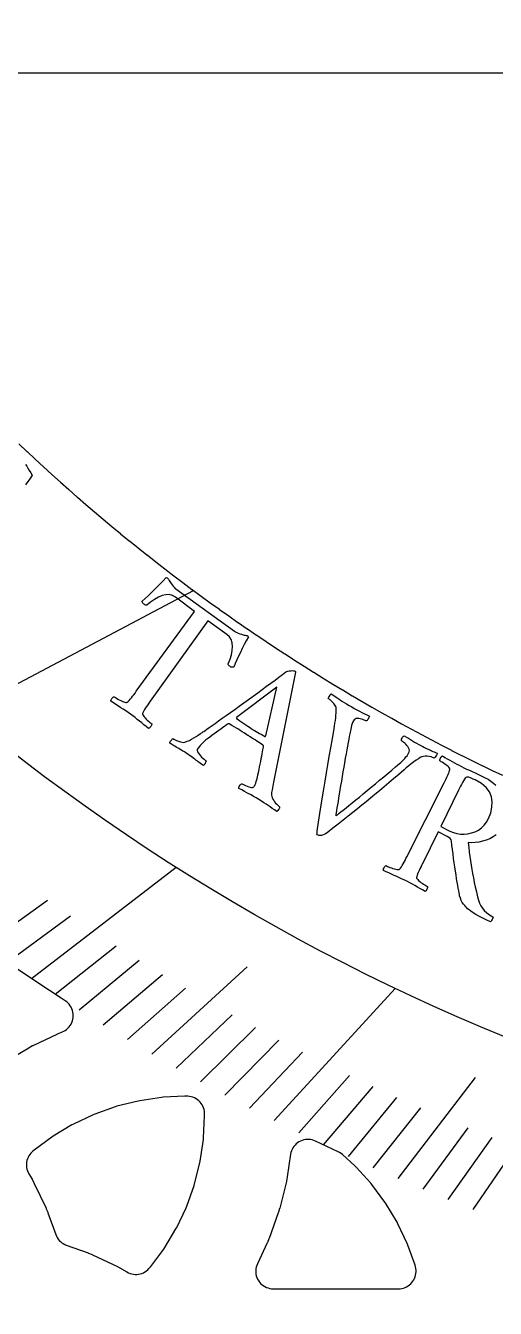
# Model space of a CAD drawing. Header units: millimetres. Extents: x -45 to 45, y -45 to 45.
# Drawn here: x -18.03 to -11.34, y -18.5 to -0.22 of the extents above; entities that cross this region are included whole.
import ezdxf

# ---------------------------------------------------------------- set-up
doc = ezdxf.new("R2010")
doc.units = ezdxf.units.MM
for name, color, linetype in [('CUT_INNER', 6, 'Continuous'), ('ENGRAVE', 7, 'Continuous'), ('ENGRAVE_FINE', 8, 'Continuous'), ('TEXT', 5, 'Continuous')]:
    doc.layers.add(name, color=color, linetype=linetype)

msp = doc.modelspace()

# ---------------------------------------------------------------- linework, layer by layer
at = {"layer": 'CUT_INNER'}
for points in [[(-3.9091, -0.9), (-21.9516, -0.9)], [(-18.1281, -6.1826), (-18.0121, -6.2925), (-18.0109, -6.2935), (-17.8942, -6.4026), (-17.8931, -6.4037), (-17.7757, -6.5121), (-17.7746, -6.5131), (-17.6565, -6.6208), (-17.6554, -6.6218), (-17.5366, -6.7287), (-17.5355, -6.7298), (-17.4161, -6.836), (-17.415, -6.837), (-17.2949, -6.9425), (-17.2938, -6.9435), (-17.1731, -7.0482), (-17.172, -7.0492), (-17.0507, -7.1532), (-17.0495, -7.1542), (-16.9275, -7.2575), (-16.9264, -7.2584), (-16.8038, -7.3609), (-16.8026, -7.3619), (-16.6794, -7.4637), (-16.6782, -7.4646), (-16.5544, -7.5656), (-16.5532, -7.5666), (-16.4288, -7.6668), (-16.4276, -7.6678), (-16.3025, -7.7672), (-16.3013, -7.7682), (-16.1756, -7.8669), (-16.1744, -7.8678), (-16.0482, -7.9657), (-16.0469, -7.9667), (-15.9201, -8.0638), (-15.9189, -8.0647), (-15.7914, -8.1611), (-15.7902, -8.162), (-15.6621, -8.2576), (-15.6609, -8.2585), (-15.5323, -8.3533), (-15.531, -8.3542), (-15.4018, -8.4482), (-15.4006, -8.4491), (-15.2708, -8.5423), (-15.2695, -8.5432), (-15.1392, -8.6356), (-15.1379, -8.6365), (-15.007, -8.7281), (-15.0057, -8.729), (-14.8743, -8.8198), (-14.873, -8.8206), (-14.741, -8.9106), (-14.7397, -8.9115), (-14.6071, -9.0007), (-14.6058, -9.0015), (-14.4727, -9.0899), (-14.4714, -9.0907), (-14.3378, -9.1783), (-14.3365, -9.1791), (-14.2023, -9.2658), (-14.201, -9.2667), (-14.0662, -9.3526), (-14.065, -9.3534), (-13.9297, -9.4385), (-13.9284, -9.4393), (-13.7926, -9.5235), (-13.7913, -9.5243), (-13.655, -9.6077), (-13.6537, -9.6085), (-13.5169, -9.6911), (-13.5156, -9.6919), (-13.3783, -9.7736), (-13.377, -9.7744), (-13.2392, -9.8553), (-13.2378, -9.856), (-13.0995, -9.9361), (-13.0982, -9.9368), (-12.9594, -10.016), (-12.9581, -10.0168), (-12.8188, -10.0951), (-12.8175, -10.0958), (-12.6777, -10.1733), (-12.6764, -10.1741), (-12.5362, -10.2507), (-12.5348, -10.2514), (-12.3942, -10.3272), (-12.3928, -10.3279), (-12.2516, -10.4028), (-12.2503, -10.4035), (-12.1087, -10.4775), (-12.1073, -10.4782), (-11.9653, -10.5514), (-11.9639, -10.5521), (-11.8214, -10.6243), (-11.82, -10.625), (-11.6771, -10.6964), (-11.6757, -10.6971), (-11.5323, -10.7676), (-11.531, -10.7683), (-11.3871, -10.838), (-11.3858, -10.8386), (-11.2415, -10.9074)], [(-18.3213, -14.9906), (-17.9857, -14.7894), (-17.9803, -14.7864), (-17.9312, -14.7602), (-17.9257, -14.7574), (-17.572, -14.5901), (-17.5664, -14.5876), (-17.5149, -14.5663), (-17.5118, -14.5651), (-17.489, -14.5549), (-17.4673, -14.5426), (-17.4469, -14.5281), (-17.4281, -14.5116), (-17.411, -14.4934), (-17.3958, -14.4735), (-17.3827, -14.4523), (-17.3718, -14.4298), (-17.3631, -14.4064), (-17.3569, -14.3822), (-17.3531, -14.3575), (-17.3518, -14.3325), (-17.353, -14.3076), (-17.3566, -14.2829), (-17.3627, -14.2586), (-17.3712, -14.2351), (-17.382, -14.2126), (-17.395, -14.1913), (-17.4101, -14.1713), (-17.4271, -14.153), (-17.4458, -14.1364), (-17.4661, -14.1219), (-17.5266, -14.0827), (-17.6916, -13.9747), (-17.8559, -13.8656), (-18.0196, -13.7556), (-18.1825, -13.6445)]]:
    msp.add_lwpolyline(points, dxfattribs=at)
for points in [[(-17.5935, -17.4743), (-17.5819, -17.496), (-17.5683, -17.5164), (-17.5527, -17.5353), (-17.5353, -17.5527), (-17.5164, -17.5683), (-17.496, -17.5819), (-17.4743, -17.5935), (-17.4517, -17.6028), (-17.1408, -17.7141), (-17.1351, -17.7163), (-17.0836, -17.7376), (-17.078, -17.7401), (-16.7243, -17.9074), (-16.7188, -17.9102), (-16.6697, -17.9364), (-16.6643, -17.9394), (-16.5882, -17.9851), (-16.5666, -17.9966), (-16.5439, -18.006), (-16.5204, -18.0131), (-16.4964, -18.0179), (-16.4719, -18.0203), (-16.4474, -18.0203), (-16.423, -18.0179), (-16.3989, -18.0131), (-16.3755, -18.006), (-16.3528, -17.9966), (-16.3312, -17.9851), (-16.3108, -17.9714), (-16.2918, -17.9559), (-16.2744, -17.9385), (-16.2651, -17.9282), (-16.2496, -17.9093), (-16.0643, -17.6595), (-16.0507, -17.6391), (-15.8908, -17.3724), (-15.8792, -17.3507), (-15.7463, -17.0696), (-15.7369, -17.0469), (-15.6321, -16.7541), (-15.625, -16.7306), (-15.5494, -16.429), (-15.5447, -16.4049), (-15.499, -16.0973), (-15.4966, -16.0729), (-15.4814, -15.7623), (-15.4814, -15.7377), (-15.4822, -15.7197), (-15.4847, -15.6953), (-15.4894, -15.6712), (-15.4966, -15.6477), (-15.506, -15.6251), (-15.5175, -15.6034), (-15.5311, -15.583), (-15.5467, -15.5641), (-15.5641, -15.5467), (-15.583, -15.5311), (-15.6034, -15.5175), (-15.6251, -15.506), (-15.6477, -15.4966), (-15.6712, -15.4894), (-15.6953, -15.4847), (-15.7197, -15.4822), (-15.7377, -15.4814), (-15.7623, -15.4814), (-16.0729, -15.4966), (-16.0973, -15.499), (-16.4049, -15.5447), (-16.429, -15.5494), (-16.7306, -15.625), (-16.7541, -15.6321), (-17.0469, -15.7369), (-17.0696, -15.7463), (-17.3507, -15.8792), (-17.3724, -15.8908), (-17.6391, -16.0507), (-17.6595, -16.0643), (-17.9093, -16.2496), (-17.9282, -16.2651), (-17.9385, -16.2744), (-17.9559, -16.2918), (-17.9714, -16.3108), (-17.9851, -16.3312), (-17.9966, -16.3528), (-18.006, -16.3755), (-18.0131, -16.3989), (-18.0179, -16.423), (-18.0203, -16.4474), (-18.0203, -16.4719), (-18.0179, -16.4964), (-18.0131, -16.5204), (-18.006, -16.5439), (-17.9966, -16.5666), (-17.9851, -16.5882), (-17.9394, -16.6643), (-17.9364, -16.6697), (-17.9102, -16.7188), (-17.9074, -16.7243), (-17.7401, -17.078), (-17.7376, -17.0836), (-17.7163, -17.1351), (-17.7141, -17.1408), (-17.6028, -17.4517)], [(-14.7397, -17.8914), (-14.7469, -17.9154), (-14.7517, -17.9401), (-14.7539, -17.9652), (-14.7537, -17.9903), (-14.7509, -18.0153), (-14.7456, -18.0399), (-14.7378, -18.0638), (-14.7277, -18.0869), (-14.7154, -18.1087), (-14.7008, -18.1293), (-14.6844, -18.1483), (-14.666, -18.1655), (-14.6461, -18.1808), (-14.6247, -18.194), (-14.6021, -18.205), (-14.5785, -18.2137), (-14.5541, -18.22), (-14.5293, -18.2237), (-14.5041, -18.225), (-12.7193, -18.225), (-12.6954, -18.2239), (-12.6718, -18.2204), (-12.6485, -18.2148), (-12.6259, -18.2069), (-12.6042, -18.1969), (-12.5835, -18.1849), (-12.5641, -18.1709), (-12.5461, -18.1552), (-12.5296, -18.1378), (-12.5149, -18.119), (-12.5021, -18.0988), (-12.4913, -18.0774), (-12.4825, -18.0552), (-12.476, -18.0322), (-12.4716, -18.0086), (-12.4695, -17.9848), (-12.4697, -17.9609), (-12.4722, -17.9371), (-12.477, -17.9137), (-12.484, -17.8908), (-12.5869, -17.6031), (-12.5963, -17.5804), (-12.7292, -17.2993), (-12.7408, -17.2776), (-12.9007, -17.0109), (-12.9143, -16.9905), (-13.0996, -16.7407), (-13.1151, -16.7218), (-13.324, -16.4913), (-13.3413, -16.474), (-13.5193, -16.3127), (-13.5384, -16.297), (-13.5591, -16.2833), (-13.581, -16.2716), (-13.7413, -16.1964), (-13.9018, -16.1199), (-13.9244, -16.1104), (-13.9479, -16.1032), (-13.972, -16.0984), (-13.9965, -16.0959), (-14.021, -16.0959), (-14.0455, -16.0982), (-14.0696, -16.103), (-14.0931, -16.11), (-14.1159, -16.1194), (-14.1376, -16.131), (-14.158, -16.1446), (-14.177, -16.1602), (-14.1944, -16.1775), (-14.21, -16.1965), (-14.2237, -16.2169), (-14.2353, -16.2386), (-14.2447, -16.2613), (-14.2518, -16.2848), (-14.2566, -16.3089), (-14.3042, -16.6295), (-14.3052, -16.6356), (-14.3161, -16.6902), (-14.3174, -16.6962), (-14.4125, -17.0758), (-14.4142, -17.0817), (-14.4303, -17.135), (-14.4323, -17.1408), (-14.5641, -17.5092), (-14.5663, -17.5149), (-14.5876, -17.5664), (-14.5901, -17.572), (-14.7301, -17.8681)]]:
    msp.add_lwpolyline(points, close=True, dxfattribs=at)
at = {"layer": 'ENGRAVE'}
for points in [[(-21.2577, -11.2481), (-15.6388, -8.2749)], [(-17.9491, -13.8032), (-15.8858, -12.2164)], [(-14.4926, -15.8291), (-12.7637, -13.9407)]]:
    msp.add_lwpolyline(points, dxfattribs=at)
for centre, radius in [((0, 0), 42.525), ((0, 12.859), 29.684)]:
    msp.add_circle(centre, radius, dxfattribs=at)
at = {"layer": 'ENGRAVE_FINE'}
for points in [[(-18.6245, -13.3358), (-17.7173, -12.6862)], [(-18.2876, -13.5721), (-17.3929, -12.9082)], [(-17.6091, -14.0289), (-16.7404, -13.3368)], [(-17.2678, -14.2494), (-16.4124, -13.5435)], [(-16.2358, -14.8798), (-14.878, -13.6354)], [(-16.925, -14.4647), (-16.0833, -13.7453)], [(-16.581, -14.6748), (-15.7532, -13.9421)], [(-15.8893, -15.0797), (-15.09, -14.321)], [(-15.5418, -15.2745), (-14.757, -14.5032)], [(-15.1931, -15.4643), (-14.4231, -14.6806)], [(-14.8433, -15.6492), (-14.0885, -14.8533)], [(-14.1409, -16.004), (-13.4169, -15.1847)], [(-13.7882, -16.1742), (-13.08, -15.3434)], [(-12.7252, -16.6556), (-11.6248, -15.2153)], [(-13.4347, -16.3394), (-12.7424, -15.4975)], [(-13.0803, -16.4999), (-12.4043, -15.647)], [(-12.3692, -16.8065), (-11.7261, -15.9326)], [(-12.0125, -16.9527), (-11.3862, -16.0688)], [(-11.6551, -17.0943), (-11.0457, -16.2005)]]:
    msp.add_lwpolyline(points, dxfattribs=at)
at = {"layer": 'TEXT'}
for points in [[(-18.0307, -6.4786), (-18.0151, -6.5041), (-17.9985, -6.5316), (-17.9798, -6.562), (-17.9589, -6.5952), (-17.9359, -6.6314), (-17.9669, -6.6765), (-17.9992, -6.7217), (-18.0326, -6.7671)], [(-11.3292, -11.7578), (-11.3744, -11.7868), (-11.4219, -11.8116), (-11.4718, -11.8321), (-11.5241, -11.8484), (-11.5769, -11.86), (-11.6284, -11.8667), (-11.6787, -11.8684), (-11.7277, -11.8652), (-11.7207, -11.9345), (-11.7131, -12.0013), (-11.7049, -12.0656), (-11.6961, -12.1273), (-11.6867, -12.1879), (-11.6764, -12.2486), (-11.6653, -12.3094), (-11.6533, -12.3704), (-11.6404, -12.4332), (-11.6265, -12.4992), (-11.6116, -12.5686), (-11.5957, -12.6413), (-11.5831, -12.6878), (-11.5673, -12.7303), (-11.5482, -12.7688), (-11.5258, -12.8033), (-11.4984, -12.8351), (-11.4644, -12.8657), (-11.4235, -12.8949), (-11.376, -12.9227), (-11.3745, -12.9309), (-11.376, -12.9405), (-11.3804, -12.9515), (-11.3878, -12.9638), (-11.396, -12.9755), (-11.4025, -12.9845), (-11.4073, -12.9906), (-11.4106, -12.994), (-11.4723, -12.966), (-11.5279, -12.9392), (-11.5776, -12.9136), (-11.6213, -12.8892), (-11.6589, -12.8664), (-11.6906, -12.8457), (-11.7163, -12.8271), (-11.736, -12.8106), (-11.7477, -12.7981), (-11.7614, -12.783), (-11.777, -12.7652), (-11.7945, -12.7448), (-11.8118, -12.7209), (-11.8268, -12.6929), (-11.8394, -12.6606), (-11.8495, -12.6242), (-11.8531, -12.6072), (-11.8576, -12.5838), (-11.8631, -12.5541), (-11.8696, -12.5181), (-11.8767, -12.4768), (-11.8842, -12.4315), (-11.8921, -12.382), (-11.9002, -12.3285), (-11.9087, -12.2719), (-11.9172, -12.2135), (-11.926, -12.1532), (-11.9348, -12.0911), (-11.9435, -12.0284), (-11.9516, -11.9664), (-11.9592, -11.9053), (-11.9663, -11.845), (-11.9721, -11.8257), (-11.9841, -11.8081), (-12.0024, -11.7921), (-12.027, -11.7777), (-12.1551, -11.7148), (-12.3835, -12.1766), (-12.3854, -12.1804), (-12.3873, -12.1842), (-12.3892, -12.188), (-12.3911, -12.1918), (-12.3929, -12.1956), (-12.3948, -12.1994), (-12.3967, -12.2032), (-12.3986, -12.207), (-12.4102, -12.2306), (-12.421, -12.2531), (-12.4312, -12.2747), (-12.4406, -12.2952), (-12.4488, -12.3145), (-12.4554, -12.3324), (-12.4603, -12.3491), (-12.4636, -12.3643), (-12.4621, -12.3727), (-12.4567, -12.3827), (-12.4472, -12.3943), (-12.4336, -12.4075), (-12.4175, -12.4212), (-12.4004, -12.4345), (-12.3822, -12.4472), (-12.363, -12.4595), (-12.3447, -12.4704), (-12.3295, -12.4793), (-12.3172, -12.4862), (-12.3079, -12.491), (-12.3074, -12.4987), (-12.3086, -12.508), (-12.3115, -12.5188), (-12.3162, -12.531), (-12.322, -12.5428), (-12.3283, -12.5519), (-12.3352, -12.5584), (-12.3426, -12.5623), (-12.3799, -12.5411), (-12.4164, -12.5204), (-12.4522, -12.5002), (-12.4872, -12.4805), (-12.5222, -12.4612), (-12.5579, -12.442), (-12.5942, -12.423), (-12.6313, -12.4043), (-12.6677, -12.3863), (-12.7046, -12.3687), (-12.742, -12.3513), (-12.78, -12.3341), (-12.8185, -12.317), (-12.8573, -12.2999), (-12.8965, -12.2827), (-12.9361, -12.2655), (-12.9374, -12.2572), (-12.9363, -12.2478), (-12.9328, -12.2373), (-12.9269, -12.2256), (-12.9199, -12.2145), (-12.913, -12.2057), (-12.9063, -12.1992), (-12.8998, -12.195), (-12.8904, -12.1995), (-12.8776, -12.2052), (-12.8613, -12.2121), (-12.8415, -12.2201), (-12.8201, -12.2282), (-12.7988, -12.2352), (-12.7775, -12.2412), (-12.7563, -12.2461), (-12.7373, -12.2493), (-12.7224, -12.2499), (-12.7116, -12.248), (-12.7051, -12.2435), (-12.6923, -12.2296), (-12.6795, -12.2129), (-12.6667, -12.1934), (-12.654, -12.1711), (-12.641, -12.1469), (-12.6278, -12.1217), (-12.6142, -12.0954), (-12.6003, -12.0681), (-12.0703, -11.0135), (-12.0565, -10.986), (-12.0433, -10.9593), (-12.0306, -10.9333), (-12.0185, -10.908), (-12.0078, -10.884), (-11.9993, -10.8618), (-11.9931, -10.8415), (-11.9891, -10.8229), (-11.9888, -10.8142), (-11.993, -10.8043), (-12.0017, -10.7933), (-12.015, -10.7812), (-12.0309, -10.7687), (-12.0472, -10.7565), (-12.0642, -10.7446), (-12.0816, -10.733), (-12.098, -10.7225), (-12.1117, -10.7139), (-12.1229, -10.7073), (-12.1314, -10.7026), (-12.1316, -10.695), (-12.13, -10.6858), (-12.1267, -10.6752), (-12.1217, -10.6631), (-12.1156, -10.6515), (-12.1091, -10.6424), (-12.1023, -10.636), (-12.0951, -10.6322), (-12.06, -10.6519), (-12.0255, -10.6715), (-11.9914, -10.6909), (-11.9578, -10.7103), (-11.9244, -10.7293), (-11.8909, -10.7477), (-11.8573, -10.7655), (-11.8235, -10.7827), (-11.7878, -10.8003), (-11.7504, -10.8183), (-11.7116, -10.8366), (-11.6712, -10.8551), (-11.6286, -10.8746), (-11.5833, -10.8958), (-11.5352, -10.9186), (-11.4844, -10.943), (-11.4844, -10.943), (-11.4448, -10.9642), (-11.4063, -10.9892), (-11.3687, -11.0179), (-11.3322, -11.0503)]]:
    msp.add_lwpolyline(points, dxfattribs=at)
for points in [[(-15.0555, -8.8541), (-15.0407, -8.8633), (-15.023, -8.8723), (-15.0023, -8.8812), (-14.9787, -8.89), (-14.955, -8.8979), (-14.9344, -8.9041), (-14.9167, -8.9087), (-14.902, -8.9117), (-14.891, -8.9132), (-14.8822, -8.915), (-14.8756, -8.9169), (-14.8712, -8.9191), (-14.8679, -8.9217), (-14.8648, -8.9252), (-14.8617, -8.9294), (-14.8588, -8.9344), (-14.8886, -8.9905), (-14.9173, -9.0461), (-14.945, -9.101), (-14.9717, -9.1554), (-14.9973, -9.2093), (-15.0218, -9.2625), (-15.0453, -9.3152), (-15.0677, -9.3674), (-15.0721, -9.368), (-15.0776, -9.3684), (-15.084, -9.3685), (-15.0916, -9.3683), (-15.0995, -9.3672), (-15.1072, -9.3645), (-15.1147, -9.3603), (-15.122, -9.3545), (-15.1328, -9.346), (-15.1404, -9.3376), (-15.1447, -9.3294), (-15.1457, -9.3212), (-15.1199, -9.2551), (-15.101, -9.1915), (-15.089, -9.1304), (-15.084, -9.0718), (-15.0878, -9.018), (-15.1023, -8.9715), (-15.1273, -8.9322), (-15.1631, -8.9), (-15.4373, -8.7063), (-16.2579, -9.8525), (-16.2756, -9.8775), (-16.2926, -9.9016), (-16.3088, -9.9251), (-16.3242, -9.9477), (-16.3381, -9.9694), (-16.3495, -9.9897), (-16.3584, -10.0088), (-16.3648, -10.0266), (-16.3647, -10.0351), (-16.3609, -10.0459), (-16.3534, -10.0589), (-16.3422, -10.074), (-16.3286, -10.0901), (-16.314, -10.1058), (-16.2985, -10.121), (-16.282, -10.1359), (-16.2663, -10.1493), (-16.253, -10.1603), (-16.2423, -10.1688), (-16.234, -10.175), (-16.2347, -10.1827), (-16.2373, -10.1917), (-16.242, -10.2018), (-16.2486, -10.2132), (-16.2562, -10.2239), (-16.2639, -10.2319), (-16.2717, -10.2372), (-16.2796, -10.2398), (-16.313, -10.2129), (-16.3458, -10.1865), (-16.3778, -10.1608), (-16.4092, -10.1358), (-16.4406, -10.111), (-16.4727, -10.0864), (-16.5055, -10.0618), (-16.5391, -10.0373), (-16.5721, -10.0137), (-16.6057, -9.9903), (-16.6398, -9.9671), (-16.6746, -9.9441), (-16.7098, -9.921), (-16.7453, -9.8979), (-16.7812, -9.8746), (-16.8175, -9.8512), (-16.8175, -9.8428), (-16.8149, -9.8337), (-16.8098, -9.8239), (-16.802, -9.8133), (-16.7933, -9.8035), (-16.7851, -9.7959), (-16.7775, -9.7906), (-16.7703, -9.7875), (-16.7618, -9.7935), (-16.7501, -9.8012), (-16.7351, -9.8106), (-16.7169, -9.8217), (-16.6971, -9.8331), (-16.6772, -9.8435), (-16.6571, -9.8528), (-16.637, -9.8611), (-16.6187, -9.8672), (-16.6041, -9.8702), (-16.5932, -9.8701), (-16.586, -9.8668), (-16.5711, -9.8551), (-16.5558, -9.8406), (-16.5401, -9.8234), (-16.5239, -9.8035), (-16.5072, -9.7817), (-16.4901, -9.759), (-16.4724, -9.7352), (-16.4543, -9.7106), (-15.6239, -8.5715), (-15.8983, -8.3687), (-15.9401, -8.3449), (-15.9853, -8.3334), (-16.034, -8.3343), (-16.0862, -8.3476), (-16.1404, -8.3706), (-16.1951, -8.4008), (-16.2502, -8.4382), (-16.3058, -8.4828), (-16.3139, -8.4844), (-16.3231, -8.4829), (-16.3335, -8.4784), (-16.3449, -8.4707), (-16.3526, -8.4657), (-16.3588, -8.4601), (-16.3634, -8.4539), (-16.3665, -8.447), (-16.3686, -8.4403), (-16.3702, -8.4344), (-16.3713, -8.4293), (-16.372, -8.425), (-16.3296, -8.3872), (-16.2871, -8.3482), (-16.2446, -8.308), (-16.202, -8.2664), (-16.1592, -8.2237), (-16.116, -8.1798), (-16.0725, -8.135), (-16.0286, -8.089), (-16.0217, -8.0915), (-16.0149, -8.0955), (-16.0084, -8.1008), (-16.0021, -8.1075), (-15.9963, -8.1147), (-15.9915, -8.1214), (-15.9876, -8.1276), (-15.9845, -8.1333), (-15.9774, -8.146), (-15.9683, -8.1604), (-15.9573, -8.1764), (-15.9443, -8.1941), (-15.9306, -8.2115), (-15.917, -8.2267), (-15.9037, -8.2397), (-15.8907, -8.2505)], [(-15.509, -10.292), (-15.5052, -10.2894), (-15.4937, -10.2814), (-15.4746, -10.2681), (-15.448, -10.2494), (-15.4148, -10.2261), (-15.3764, -10.1989), (-15.3326, -10.1678), (-15.2835, -10.1328), (-15.2303, -10.0948), (-15.174, -10.0547), (-15.1146, -10.0127), (-15.0521, -9.9686), (-14.9877, -9.9231), (-14.9228, -9.8766), (-14.8573, -9.8293), (-14.7911, -9.781), (-14.7254, -9.7327), (-14.661, -9.6854), (-14.5981, -9.6391), (-14.5366, -9.5937), (-14.4776, -9.55), (-14.4224, -9.5091), (-14.3707, -9.4708), (-14.3228, -9.4352), (-14.3106, -9.4291), (-14.2953, -9.4242), (-14.2769, -9.4204), (-14.2555, -9.4178), (-14.2344, -9.4166), (-14.217, -9.4172), (-14.2034, -9.4195), (-14.1936, -9.4237), (-14.1916, -9.4251), (-14.1901, -9.4264), (-14.1891, -9.4275), (-14.1887, -9.4285), (-14.1883, -9.4297), (-14.1876, -9.4313), (-14.1866, -9.4333), (-14.1853, -9.4357), (-14.4971, -10.9818), (-14.511, -11.0587), (-14.5211, -11.1163), (-14.5273, -11.1547), (-14.5299, -11.1738), (-14.5301, -11.1912), (-14.5268, -11.2096), (-14.52, -11.2287), (-14.5098, -11.2487), (-14.4973, -11.2685), (-14.4841, -11.2869), (-14.47, -11.3039), (-14.455, -11.3195), (-14.441, -11.333), (-14.4295, -11.3434), (-14.4206, -11.3509), (-14.4144, -11.3553), (-14.4143, -11.3647), (-14.4168, -11.3749), (-14.4218, -11.3858), (-14.4294, -11.3974), (-14.4375, -11.4082), (-14.444, -11.4163), (-14.449, -11.4219), (-14.4525, -11.4249), (-14.4861, -11.4017), (-14.5179, -11.3797), (-14.5479, -11.3589), (-14.5761, -11.3393), (-14.6049, -11.3198), (-14.6368, -11.299), (-14.6716, -11.2769), (-14.7095, -11.2535), (-14.7497, -11.2292), (-14.7866, -11.2075), (-14.8202, -11.1884), (-14.8506, -11.1718), (-14.8811, -11.1555), (-14.9152, -11.1372), (-14.9529, -11.1167), (-14.9942, -11.0942), (-14.9949, -11.0858), (-14.993, -11.0766), (-14.9886, -11.0664), (-14.9817, -11.0552), (-14.9737, -11.0448), (-14.9656, -11.0369), (-14.9576, -11.0315), (-14.9497, -11.0285), (-14.9369, -11.0358), (-14.9204, -11.0439), (-14.9001, -11.0529), (-14.8762, -11.0627), (-14.8519, -11.0714), (-14.8309, -11.0771), (-14.8131, -11.0797), (-14.7985, -11.0793), (-14.7906, -11.0762), (-14.7829, -11.0706), (-14.7753, -11.0624), (-14.7679, -11.0516), (-14.761, -11.0383), (-14.7538, -11.0199), (-14.7462, -10.9966), (-14.7383, -10.9684), (-14.7302, -10.9364), (-14.7221, -10.9022), (-14.7141, -10.8657), (-14.706, -10.8269), (-14.6981, -10.7871), (-14.6904, -10.7479), (-14.6829, -10.709), (-14.6757, -10.6707), (-14.6689, -10.6343), (-14.6627, -10.6012), (-14.6572, -10.5715), (-14.6522, -10.5452), (-14.6482, -10.5236), (-14.6453, -10.5082), (-14.6435, -10.499), (-14.643, -10.4959), (-14.6431, -10.4954), (-14.6434, -10.4939), (-14.6439, -10.4915), (-14.6447, -10.4881), (-14.6458, -10.4845), (-14.6472, -10.4815), (-14.649, -10.4791), (-14.6512, -10.4773), (-14.6695, -10.4644), (-14.69, -10.4504), (-14.7128, -10.4354), (-14.7378, -10.4194), (-14.7635, -10.4031), (-14.7882, -10.3874), (-14.8121, -10.3722), (-14.8351, -10.3575), (-14.841, -10.3537), (-14.8469, -10.3499), (-14.8529, -10.3461), (-14.8588, -10.3423), (-14.8646, -10.3386), (-14.87, -10.3351), (-14.8752, -10.3318), (-14.8801, -10.3287), (-14.9143, -10.3068), (-14.9459, -10.2867), (-14.975, -10.2685), (-15.0014, -10.2521), (-15.0285, -10.2356), (-15.0594, -10.2173), (-15.094, -10.1971), (-15.1325, -10.1749), (-15.134, -10.1743), (-15.136, -10.1739), (-15.1386, -10.1737), (-15.1419, -10.1738), (-15.145, -10.174), (-15.1472, -10.1742), (-15.1485, -10.1743), (-15.1489, -10.1743), (-15.152, -10.1765), (-15.1611, -10.1832), (-15.1763, -10.1944), (-15.1977, -10.21), (-15.2233, -10.2286), (-15.2512, -10.2488), (-15.2815, -10.2707), (-15.3142, -10.2941), (-15.3474, -10.3181), (-15.3792, -10.3415), (-15.4096, -10.3643), (-15.4386, -10.3866), (-15.4671, -10.4084), (-15.4922, -10.4292), (-15.5137, -10.4488), (-15.5318, -10.4674), (-15.547, -10.4847), (-15.5602, -10.5004), (-15.5712, -10.5145), (-15.5801, -10.5271), (-15.586, -10.5409), (-15.5863, -10.5565), (-15.5812, -10.5738), (-15.5705, -10.593), (-15.5564, -10.6124), (-15.5411, -10.6307), (-15.5247, -10.6478), (-15.507, -10.6638), (-15.4904, -10.6777), (-15.4772, -10.6885), (-15.4673, -10.6962), (-15.4608, -10.7009), (-15.461, -10.706), (-15.463, -10.7135), (-15.4671, -10.7232), (-15.473, -10.7353), (-15.4799, -10.7474), (-15.4866, -10.7572), (-15.4931, -10.7649), (-15.4995, -10.7704), (-15.5208, -10.7547), (-15.5404, -10.7401), (-15.5584, -10.7265), (-15.5747, -10.7141), (-15.5902, -10.7022), (-15.6056, -10.6902), (-15.6211, -10.6783), (-15.6365, -10.6663), (-15.6533, -10.6537), (-15.6728, -10.6396), (-15.6951, -10.6241), (-15.7201, -10.6072), (-15.7455, -10.5903), (-15.769, -10.5752), (-15.7905, -10.5617), (-15.8102, -10.5499), (-15.8289, -10.539), (-15.8476, -10.528), (-15.8663, -10.5171), (-15.885, -10.5061), (-15.9049, -10.4943), (-15.9271, -10.4808), (-15.9518, -10.4657), (-15.9787, -10.449), (-15.9784, -10.444), (-15.9757, -10.4369), (-15.9708, -10.4277), (-15.9635, -10.4165), (-15.9553, -10.4053), (-15.9477, -10.396), (-15.9406, -10.3888), (-15.9339, -10.3836), (-15.9209, -10.3915), (-15.9033, -10.4007), (-15.8811, -10.411), (-15.8543, -10.4226), (-15.8268, -10.4324), (-15.8025, -10.4377), (-15.7814, -10.4384), (-15.7635, -10.4346), (-15.7308, -10.4233), (-15.6986, -10.4097), (-15.6669, -10.3938), (-15.6356, -10.3758), (-15.6044, -10.3561), (-15.5729, -10.3356), (-15.5411, -10.3142), (-15.509, -10.292)], [(-14.4536, -9.6539), (-15.0267, -10.0852), (-15.0268, -10.0856), (-15.0271, -10.0866), (-15.0277, -10.0883), (-15.0286, -10.0907), (-15.0293, -10.0932), (-15.0294, -10.0953), (-15.0291, -10.0968), (-15.0282, -10.0978), (-15.0055, -10.1142), (-14.9806, -10.1318), (-14.9533, -10.1507), (-14.9237, -10.1709), (-14.8944, -10.1906), (-14.8681, -10.2081), (-14.8447, -10.2235), (-14.8244, -10.2366), (-14.7978, -10.2535), (-14.7724, -10.2691), (-14.748, -10.2836), (-14.7249, -10.2969), (-14.7017, -10.3099), (-14.6775, -10.3235), (-14.6523, -10.3378), (-14.626, -10.3528), (-14.6236, -10.3537), (-14.6212, -10.3537), (-14.6187, -10.3526), (-14.6163, -10.3505), (-14.6141, -10.3482), (-14.6125, -10.3466), (-14.6116, -10.3456), (-14.6113, -10.3453)], [(-13.4235, -9.9124), (-13.3864, -9.9339), (-13.3497, -9.9545), (-13.3132, -9.9743), (-13.277, -9.9932), (-13.2411, -10.0117), (-13.2055, -10.0301), (-13.1704, -10.0484), (-13.1355, -10.0666), (-13.137, -10.0738), (-13.1406, -10.0829), (-13.1462, -10.0939), (-13.1538, -10.1067), (-13.162, -10.1187), (-13.169, -10.127), (-13.1749, -10.1317), (-13.1796, -10.1327), (-13.1861, -10.1295), (-13.1961, -10.1253), (-13.2096, -10.1201), (-13.2266, -10.1139), (-13.2455, -10.1079), (-13.2646, -10.1034), (-13.2841, -10.1003), (-13.3038, -10.0987), (-13.3224, -10.1001), (-13.3386, -10.106), (-13.3522, -10.1163), (-13.3634, -10.1312), (-13.3752, -10.1575), (-13.3877, -10.1973), (-13.4009, -10.2506), (-13.4147, -10.3174), (-13.4213, -10.3525), (-13.4288, -10.3931), (-13.4372, -10.439), (-13.4465, -10.4903), (-13.4564, -10.5457), (-13.4668, -10.6039), (-13.4778, -10.6648), (-13.4892, -10.7285), (-13.5007, -10.7936), (-13.512, -10.8589), (-13.523, -10.9243), (-13.5338, -10.9898), (-13.5442, -11.054), (-13.5543, -11.1156), (-13.5639, -11.1746), (-13.5732, -11.2309), (-13.5819, -11.2834), (-13.5897, -11.3308), (-13.5967, -11.3733), (-13.6028, -11.4107), (-13.6078, -11.4416), (-13.6115, -11.4647), (-13.6137, -11.4797), (-13.6145, -11.4869), (-13.6059, -11.4806), (-13.5906, -11.469), (-13.5687, -11.452), (-13.5401, -11.4295), (-13.5062, -11.4026), (-13.468, -11.3721), (-13.4257, -11.338), (-13.3793, -11.3003), (-13.3296, -11.2597), (-13.2775, -11.2171), (-13.2229, -11.1723), (-13.1659, -11.1254), (-13.1076, -11.0772), (-13.0489, -11.0285), (-12.99, -10.9794), (-12.9308, -10.9297), (-12.8724, -10.8805), (-12.8158, -10.8327), (-12.7611, -10.7862), (-12.7083, -10.7411), (-12.6886, -10.724), (-12.6692, -10.7059), (-12.6501, -10.6869), (-12.6312, -10.6669), (-12.6137, -10.6469), (-12.5988, -10.6281), (-12.5863, -10.6102), (-12.5764, -10.5935), (-12.5684, -10.5737), (-12.5657, -10.5542), (-12.5684, -10.5351), (-12.5765, -10.5163), (-12.588, -10.4983), (-12.6008, -10.4815), (-12.6151, -10.4659), (-12.6308, -10.4516), (-12.6461, -10.4391), (-12.659, -10.429), (-12.6696, -10.4215), (-12.6779, -10.4164), (-12.6799, -10.4101), (-12.6791, -10.4016), (-12.6755, -10.3908), (-12.6691, -10.3776), (-12.6614, -10.3648), (-12.6537, -10.355), (-12.6461, -10.3481), (-12.6386, -10.3443), (-12.6078, -10.3627), (-12.5779, -10.3809), (-12.549, -10.3986), (-12.521, -10.416), (-12.4929, -10.4332), (-12.4636, -10.4504), (-12.4332, -10.4675), (-12.4016, -10.4846), (-12.3756, -10.4983), (-12.3523, -10.5104), (-12.3317, -10.5207), (-12.3139, -10.5294), (-12.2975, -10.5372), (-12.2811, -10.5447), (-12.2648, -10.5519), (-12.2486, -10.5589), (-12.2315, -10.5662), (-12.2126, -10.5745), (-12.1919, -10.5837), (-12.1694, -10.5938), (-12.1707, -10.6011), (-12.1742, -10.6104), (-12.18, -10.6218), (-12.1879, -10.6352), (-12.1961, -10.6477), (-12.2026, -10.6563), (-12.2075, -10.6609), (-12.2107, -10.6616), (-12.2207, -10.6575), (-12.2361, -10.6524), (-12.2569, -10.6466), (-12.2833, -10.6398), (-12.3119, -10.6348), (-12.3396, -10.6342), (-12.3664, -10.6381), (-12.3924, -10.6465), (-12.4123, -10.656), (-12.4373, -10.6712), (-12.4673, -10.6918), (-12.5024, -10.7179), (-12.5394, -10.7467), (-12.5749, -10.7752), (-12.6091, -10.8034), (-12.6417, -10.8314), (-12.7175, -10.8962), (-12.7903, -10.9581), (-12.8601, -11.0173), (-12.9268, -11.0735), (-12.9915, -11.1278), (-13.0554, -11.1809), (-13.1185, -11.2328), (-13.1806, -11.2836), (-13.243, -11.3341), (-13.3067, -11.3856), (-13.3717, -11.4379), (-13.4379, -11.4911), (-13.5068, -11.546), (-13.5798, -11.6034), (-13.657, -11.6634), (-13.7382, -11.7258), (-13.7606, -11.7417), (-13.7814, -11.7536), (-13.8006, -11.7615), (-13.8181, -11.7654), (-13.8344, -11.7662), (-13.8496, -11.7648), (-13.8638, -11.761), (-13.8769, -11.7551), (-13.8799, -11.7521), (-13.8815, -11.7472), (-13.8817, -11.7405), (-13.8804, -11.732), (-13.8787, -11.7231), (-13.8776, -11.7153), (-13.8771, -11.7085), (-13.8772, -11.7029), (-13.8581, -11.5745), (-13.8393, -11.4507), (-13.8207, -11.3312), (-13.8024, -11.2162), (-13.784, -11.103), (-13.7653, -10.989), (-13.746, -10.8741), (-13.7264, -10.7584), (-13.706, -10.6392), (-13.6847, -10.514), (-13.6623, -10.3827), (-13.6389, -10.2454), (-13.6315, -10.2034), (-13.6249, -10.1632), (-13.6192, -10.1251), (-13.6145, -10.0888), (-13.6109, -10.0539), (-13.6087, -10.0198), (-13.6079, -9.9865), (-13.6086, -9.954), (-13.6101, -9.9405), (-13.6144, -9.9266), (-13.6216, -9.9122), (-13.6316, -9.8974), (-13.6433, -9.8827), (-13.6553, -9.8691), (-13.6677, -9.8565), (-13.6806, -9.8448), (-13.6928, -9.8345), (-13.7036, -9.826), (-13.7128, -9.8192), (-13.7205, -9.8141), (-13.7203, -9.8114), (-13.7173, -9.8049), (-13.7115, -9.7944), (-13.703, -9.78), (-13.6941, -9.7656), (-13.6872, -9.7552), (-13.6824, -9.7488), (-13.6795, -9.7463), (-13.6426, -9.7703), (-13.6092, -9.7924), (-13.5791, -9.8126), (-13.5525, -9.8309), (-13.5257, -9.849), (-13.4953, -9.8687), (-13.4612, -9.8898), (-13.4235, -9.9124)], [(-11.4376, -11.5232), (-11.4063, -11.4424), (-11.389, -11.3639), (-11.3857, -11.2878), (-11.3963, -11.2141), (-11.424, -11.1448), (-11.4719, -11.0817), (-11.5401, -11.0247), (-11.6285, -10.9738), (-11.641, -10.9679), (-11.6565, -10.9609), (-11.675, -10.9528), (-11.6966, -10.9435), (-11.7178, -10.9359), (-11.7353, -10.9324), (-11.7489, -10.9331), (-11.7589, -10.9381), (-11.7698, -10.9494), (-11.7817, -10.9651), (-11.7944, -10.9854), (-11.8081, -11.0101), (-11.8221, -11.0372), (-11.8361, -11.0645), (-11.85, -11.0921), (-11.8639, -11.1199), (-12.1175, -11.6387), (-11.9872, -11.7027), (-11.9388, -11.7228), (-11.8887, -11.7368), (-11.837, -11.7445), (-11.7837, -11.746), (-11.7306, -11.7412), (-11.6793, -11.73), (-11.6299, -11.7123), (-11.5824, -11.6882), (-11.5384, -11.6574), (-11.4996, -11.6196), (-11.4661, -11.5748), (-11.4376, -11.5232)]]:
    msp.add_lwpolyline(points, close=True, dxfattribs=at)

doc.saveas('drawing.dxf')
